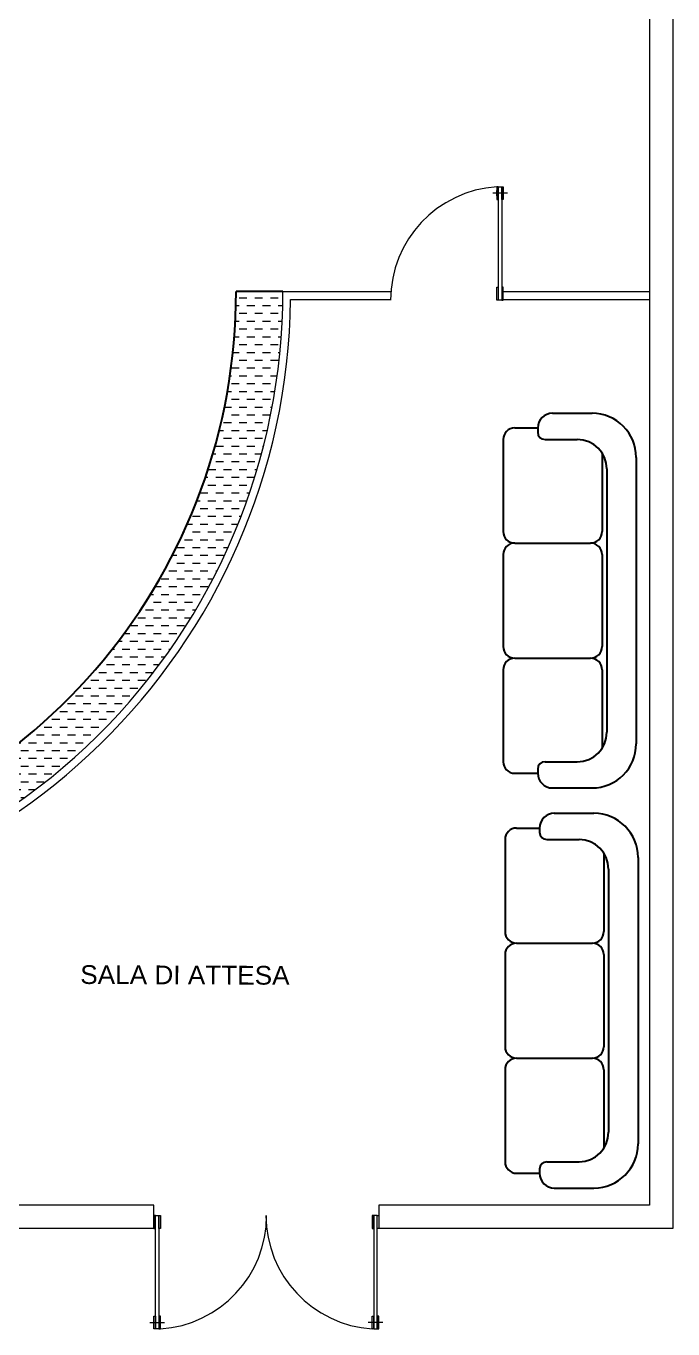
# Model space of a CAD drawing. Header units: millimetres. Extents: x 217.8 to 250.3, y 155.3 to 171.1.
# Drawn here: x 246.2 to 250.34, y 155.31 to 163.66 of the extents above; entities that cross this region are included whole.
import ezdxf

# ---------------------------------------------------------------- set-up
doc = ezdxf.new("R2010")
doc.units = ezdxf.units.MM
for name, color, linetype, lineweight in [('ACQUA', 151, 'Continuous', 20), ('MURATURA_sezioni', 5, 'Continuous', 18), ('PORTE_infissi', 252, 'Continuous', 5), ('TESTO', 253, 'Continuous', 25), ('VETRATE', 171, 'Continuous', 9)]:
    doc.layers.add(name, color=color, linetype=linetype, lineweight=lineweight)
doc.layers.add('ARREDI_attrezzature', color=175, linetype='Continuous')
doc.layers.add('PROIEZIONI', color=145, linetype='Continuous')
doc.styles.get("Standard").update_dxf_attribs({"font": 'ARIAL.TTF'})

msp = doc.modelspace()

# ---------------------------------------------------------------- hatches: boundary and pattern name
at = {"layer": 'ACQUA'}
h = msp.add_hatch(dxfattribs=at)
h.set_pattern_fill('DASH', color=256, scale=0.4, style=0)
h.set_pattern_definition([(0, (358.711986, -43.13463), (0.05, 0.05), [0.05, -0.05])])
h.paths.add_polyline_path([(244.3418, 165.9229), (244.3418, 165.6204, -0.174446), (246.5631, 164.4613), (246.7837, 164.6645, 0.17708)])
h.paths.add_polyline_path([(243.3257, 165.9208, 2.20923), (247.8419, 161.9543), (247.5419, 161.9543, -2.193796), (243.3257, 165.6181)])

# ---------------------------------------------------------------- linework, layer by layer
at = {"layer": 'ARREDI_attrezzature'}
for p, q in [((249.5698, 161.1753), (249.8234, 161.1753)), ((249.328, 161.081), (249.4754, 161.081)), ((249.4754, 161.081), (249.4754, 161.0544)), ((249.2543, 161.0073), (249.2543, 160.4176)), ((249.5226, 161.0073), (249.729, 161.0073)), ((249.8875, 160.921), (249.8875, 160.4176)), ((250.1064, 160.8923), (250.1064, 159.0584)), ((249.9177, 160.8186), (249.9177, 159.1321)), ((249.328, 160.3439), (249.8138, 160.3439)), ((249.2543, 160.2702), (249.2543, 159.6805)), ((249.8875, 160.2702), (249.8875, 159.6805)), ((249.328, 159.6068), (249.8138, 159.6068)), ((249.2543, 159.5331), (249.2543, 158.9434)), ((249.8875, 159.5331), (249.8875, 159.0296)), ((249.4754, 158.8962), (249.4754, 158.8697)), ((249.5226, 158.9434), (249.729, 158.9434)), ((249.328, 158.8697), (249.4754, 158.8697)), ((249.5698, 158.7753), (249.8234, 158.7753)), ((249.5815, 158.6131), (249.835, 158.6131)), ((249.3397, 158.5188), (249.4871, 158.5188)), ((249.4871, 158.5188), (249.4871, 158.4922)), ((249.266, 158.4451), (249.266, 157.8554)), ((249.5343, 158.4451), (249.7407, 158.4451)), ((249.8992, 158.3588), (249.8992, 157.8554)), ((250.1181, 158.3301), (250.1181, 156.4962)), ((249.9294, 158.2564), (249.9294, 156.5699)), ((249.3397, 157.7817), (249.8255, 157.7817)), ((249.266, 157.708), (249.266, 157.1183)), ((249.8992, 157.708), (249.8992, 157.1183)), ((249.266, 156.9709), (249.266, 156.3812)), ((249.3397, 157.0446), (249.8255, 157.0446)), ((249.8992, 156.9709), (249.8992, 156.4674)), ((249.3397, 156.3075), (249.4871, 156.3075)), ((249.4871, 156.334), (249.4871, 156.3075)), ((249.5343, 156.3812), (249.7407, 156.3812)), ((249.5815, 156.2131), (249.835, 156.2131))]:
    msp.add_line(p, q, dxfattribs=at)
for centre, radius, start, end in [((249.5698, 161.081), 0.0943, 90, 180), ((249.8234, 160.8923), 0.283, 0, 90), ((249.328, 161.0073), 0.0737, 90, 180), ((249.5226, 161.0544), 0.0472, 180, 270), ((249.729, 160.8186), 0.1887, 0, 90), ((249.328, 160.4176), 0.0737, 180, 270), ((249.8138, 160.4176), 0.0737, 270, 0), ((249.328, 160.2702), 0.0737, 90, 180), ((249.8138, 160.2702), 0.0737, 0, 90), ((249.328, 159.6805), 0.0737, 180, 270), ((249.8138, 159.6805), 0.0737, 270, 0), ((249.328, 159.5331), 0.0737, 90, 180), ((249.8138, 159.5331), 0.0737, 0, 90), ((249.729, 159.1321), 0.1887, 270, 0), ((249.8234, 159.0584), 0.283, 270, 0), ((249.328, 158.9434), 0.0737, 180, 270), ((249.5226, 158.8962), 0.0472, 90, 180), ((249.5698, 158.8697), 0.0943, 180, 270), ((249.5815, 158.5188), 0.0943, 90, 180), ((249.835, 158.3301), 0.283, 0, 90), ((249.3397, 158.4451), 0.0737, 90, 180), ((249.5343, 158.4922), 0.0472, 180, 270), ((249.7407, 158.2564), 0.1887, 0, 90), ((249.3397, 157.8554), 0.0737, 180, 270), ((249.8255, 157.8554), 0.0737, 270, 0), ((249.3397, 157.708), 0.0737, 90, 180), ((249.8255, 157.708), 0.0737, 0, 90), ((249.3397, 157.1183), 0.0737, 180, 270), ((249.8255, 157.1183), 0.0737, 270, 0), ((249.3397, 156.9709), 0.0737, 90, 180), ((249.8255, 156.9709), 0.0737, 0, 90), ((249.7407, 156.5699), 0.1887, 270, 0), ((249.835, 156.4962), 0.283, 270, 0), ((249.3397, 156.3812), 0.0737, 180, 270), ((249.5343, 156.334), 0.0472, 90, 180), ((249.5815, 156.3075), 0.0943, 180, 270)]:
    msp.add_arc(centre, radius, start, end, dxfattribs=at)
at = {"layer": 'MURATURA_sezioni'}
for p, q in [((250.1919, 167.6043), (250.1919, 156.1043)), ((250.3419, 167.6043), (250.3419, 155.9543)), ((247.0159, 156.1043), (243.8419, 156.1043)), ((247.0159, 155.9543), (247.0159, 156.1043)), ((250.1919, 156.1043), (248.4559, 156.1043)), ((248.4559, 156.1043), (248.4559, 155.9543)), ((247.0159, 155.9543), (234.1268, 155.9543)), ((250.3419, 155.9543), (248.4559, 155.9543))]:
    msp.add_line(p, q, dxfattribs=at)
at = {"layer": 'PORTE_infissi'}
for p, q in [((249.2806, 162.5851), (249.1871, 162.5851)), ((246.9896, 155.3517), (247.0831, 155.3517)), ((248.4822, 155.3517), (248.3887, 155.3517))]:
    msp.add_line(p, q, dxfattribs=at)
at = {"layer": 'PORTE_infissi', "const_width": 0.00436}
for points in [[(249.2108, 162.6039), (249.2108, 162.5663)], [(249.2569, 162.6039), (249.2569, 162.5663)], [(247.0132, 155.333), (247.0132, 155.3705)], [(247.0594, 155.333), (247.0594, 155.3705)], [(248.4124, 155.333), (248.4124, 155.3705)], [(248.4585, 155.333), (248.4585, 155.3705)]]:
    msp.add_lwpolyline(points, dxfattribs=at)
at = {"layer": 'PORTE_infissi'}
for points in [[(249.2222, 162.6263), (249.2134, 162.6263), (249.2134, 162.5439), (249.2222, 162.5439)], [(249.2448, 162.6263), (249.2448, 161.9001), (249.223, 161.9001), (249.223, 162.6263)], [(249.2456, 162.6263), (249.2543, 162.6263), (249.2543, 162.5439), (249.2456, 162.5439)], [(249.2222, 161.9001), (249.2134, 161.9001), (249.2134, 161.9825), (249.2222, 161.9825)], [(249.2456, 161.9001), (249.2543, 161.9001), (249.2543, 161.9825), (249.2456, 161.9825)], [(247.0246, 156.0367), (247.0159, 156.0367), (247.0159, 155.9543), (247.0246, 155.9543)], [(247.0254, 155.3105), (247.0254, 156.0367), (247.0472, 156.0367), (247.0472, 155.3105)], [(247.048, 156.0367), (247.0568, 156.0367), (247.0568, 155.9543), (247.048, 155.9543)], [(248.4237, 156.0367), (248.415, 156.0367), (248.415, 155.9543), (248.4237, 155.9543)], [(248.4463, 155.3105), (248.4463, 156.0367), (248.4245, 156.0367), (248.4245, 155.3105)], [(248.4471, 156.0367), (248.4559, 156.0367), (248.4559, 155.9543), (248.4471, 155.9543)], [(247.0246, 155.3105), (247.0159, 155.3105), (247.0159, 155.3929), (247.0246, 155.3929)], [(247.048, 155.3105), (247.0568, 155.3105), (247.0568, 155.3929), (247.048, 155.3929)], [(248.4237, 155.3105), (248.415, 155.3105), (248.415, 155.3929), (248.4237, 155.3929)], [(248.4471, 155.3105), (248.4559, 155.3105), (248.4559, 155.3929), (248.4471, 155.3929)]]:
    msp.add_lwpolyline(points, close=True, dxfattribs=at)
for centre, start, end in [((249.2593, 161.9001), 93.61892, 180), ((247.0109, 156.0367), 273.61892, 0), ((248.4609, 156.0367), 180, 266.38108)]:
    msp.add_arc(centre, 0.7271, start, end, dxfattribs=at)
at = {"layer": 'PROIEZIONI'}
msp.add_line((247.8419, 161.9543), (247.5419, 161.9543), dxfattribs=at)
for radius, end in [(4.45, 218.07221), (4.35, 219.11139), (3.7, 0)]:
    msp.add_arc((243.8419, 161.9543), radius, 42.65313, end, dxfattribs=at)
at = {"layer": 'VETRATE'}
for p, q in [((247.8419, 161.9543), (248.5343, 161.9543)), ((247.8916, 161.9043), (248.5323, 161.9043)), ((249.2543, 161.9543), (250.1919, 161.9543)), ((249.2543, 161.9043), (250.1919, 161.9043))]:
    msp.add_line(p, q, dxfattribs=at)
for radius, start, end in [(4.05, 42.65313, 223.00043), (4, 42.65313, 222.98629), (4, 269.31802, 0), (4.05, 269.32644, 359.29263)]:
    msp.add_arc((243.8419, 161.9543), radius, start, end, dxfattribs=at)

# ---------------------------------------------------------------- texts
at = {"layer": 'TESTO'}
msp.add_text('SALA DI ATTESA', height=0.12, rotation=359.78047, dxfattribs=at).set_placement((246.5433, 157.5203))

doc.saveas('drawing.dxf')
